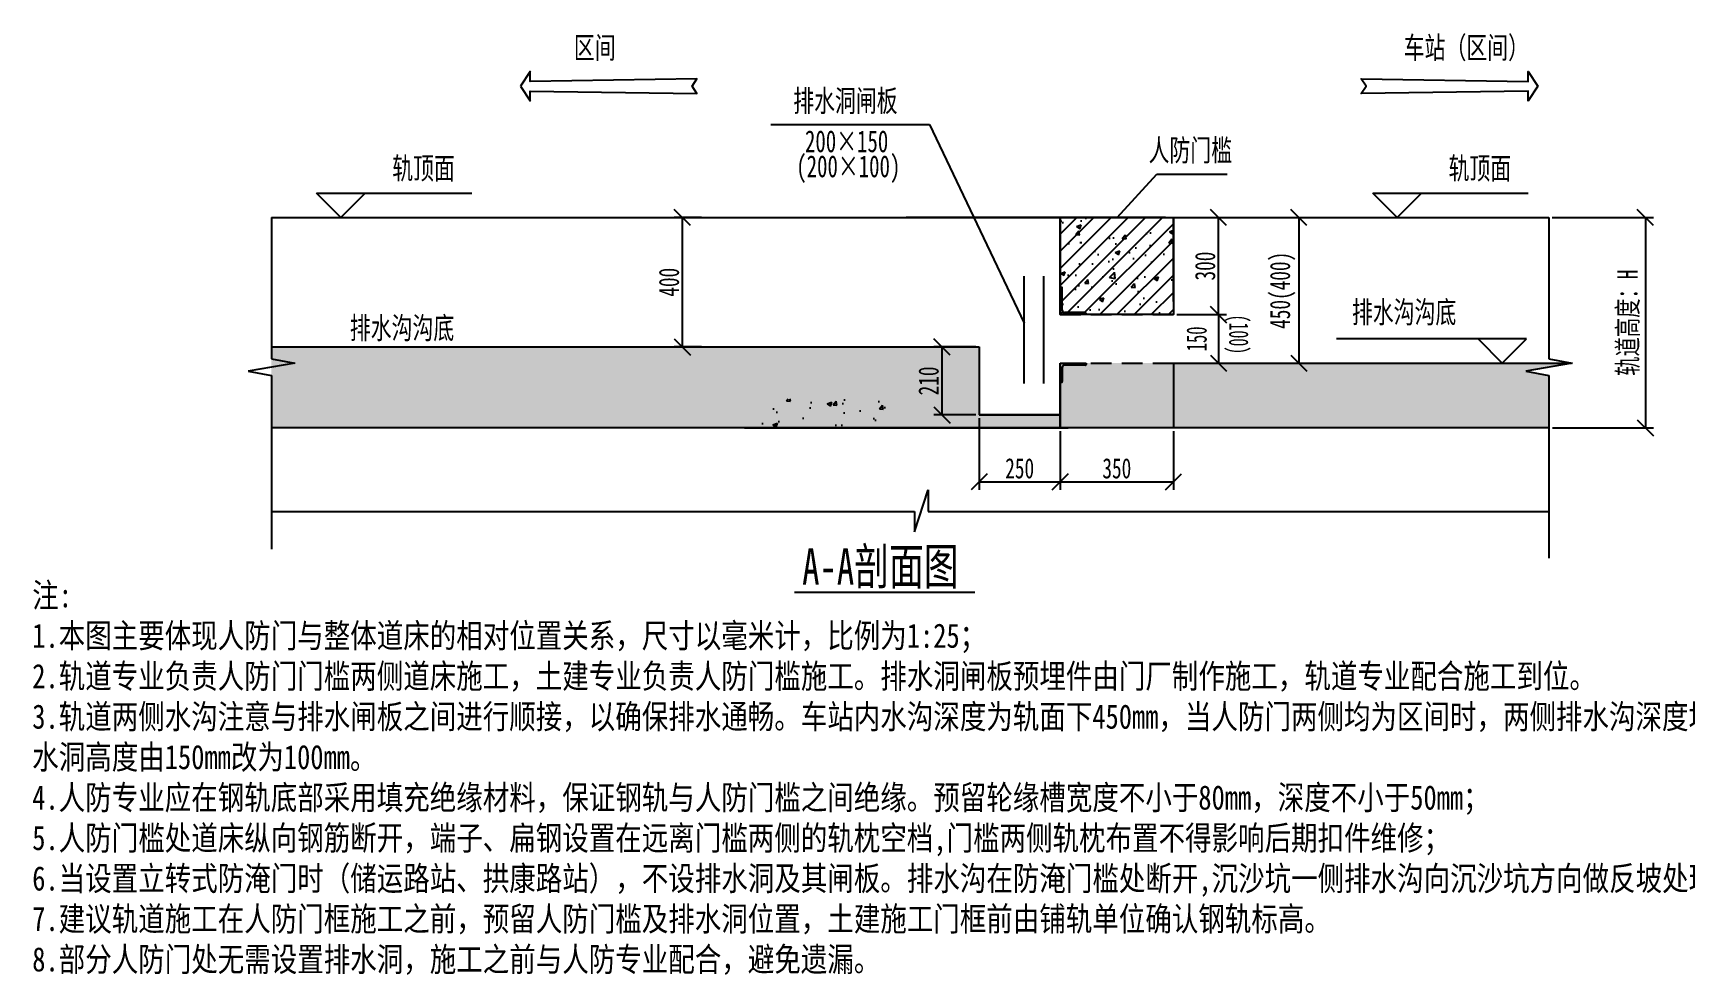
# Model space of a CAD drawing. Header units: inches. Extents: x 536665 to 586219, y -13730 to -6296.
# Drawn here: x 554444 to 559548, y -12692 to -9781 of the extents above; entities that cross this region are included whole.
import ezdxf

# ---------------------------------------------------------------- set-up
doc = ezdxf.new("R2010")
doc.units = ezdxf.units.IN
doc.header["$MEASUREMENT"] = 0
doc.header["$PDSIZE"] = -20
doc.linetypes.add('HIDDEN', pattern=[9.525, 6.35, -3.175])
doc.layers.get('DEFPOINTS').update_dxf_attribs({"color": 250})
for name, color, linetype in [('3', 3, 'Continuous'), ('ASDIM0', 7, 'Continuous'), ('DIM_IDEN', 3, 'Continuous'), ('Hatch', 252, 'Continuous'), ('Main', 4, 'Continuous'), ('Parts', 7, 'Continuous'), ('PUB_TEXT', 7, 'Continuous'), ('尺寸标注', 7, 'Continuous'), ('文字说明', 7, 'Continuous')]:
    doc.layers.add(name, color=color, linetype=linetype)
doc.styles.add('HZ', font='SimSun.ttf', dxfattribs={"width": 0.7})
doc.styles.add('图标注', font='SimSun.ttf', dxfattribs={"width": 0.7})
doc.styles.add('宋体', font='SimSun.ttf', dxfattribs={"width": 0.8})
doc.dimstyles.new('尺寸标注', dxfattribs={"dimtxt": 62.5, "dimasz": 50, "dimexe": 25, "dimexo": 10, "dimgap": 10, "dimtad": 1, "dimdec": 0, "dimzin": 0, "dimdsep": 46, "dimtxsty": 'HZ', "dimblk": 'OBLIQUE', "dimcen": 0.09, "dimclrt": 7, "dimazin": 2, "dimtfac": 1, "dimtdec": 0, "dimtix": 1, "dimtmove": 1, "dimatfit": 3, "dimfxl": 0, "dimtolj": 1, "dimtzin": 0, "dimarcsym": 0})
pattern_1 = [(50, (607243.52, -5268.76), (143.45204, -12.55043), [15, -165]), (355, (607243.52, -5268.76), (-27.75027, 150.43843), [12, -132]), (100.45144, (607255.47, -5269.8), (115.70177, 137.888), [12.74804, -140.22842]), (46.1842, (607243.52, -5228.76), (213.44827, -33.10386), [22.5, -247.5]), (96.63564, (607261.3, -5231.51), (186.9324, 194.8237), [19.1221, -210.34275]), (351.18416, (607243.52, -5228.76), (186.9324, 194.8237), [18, -198]), (21, (607263.52, -5238.76), (119.3814, -80.52378), [15, -165]), (326, (607263.52, -5238.76), (48.66307, 145.03), [12, -132]), (71.45144, (607273.47, -5245.47), (168.04448, 64.50623), [12.74804, -140.22842]), (37.5, (607243.52, -5268.755), (2.43197, 66.57877), [0, -130.4, 0, -134, 0, -132.5]), (7.5, (607243.52, -5268.755), (52.61391, 78.88234), [0, -76.4, 0, -127.4, 0, -50.5]), (327.5, (607198.92, -5268.755), (106.76449, -4.510974), [0, -50, 0, -156, 0, -207]), (317.5, (607178.92, -5268.755), (116.63723, 20.021), [0, -65, 0, -103.6, 0, -147])]

# ---------------------------------------------------------------- blocks, each defined once
blk = doc.blocks.new('_OBLIQUE')
at = {"color": 0, "linetype": 'ByBlock'}
blk.add_line((-0.5, -0.5), (0.5, 0.5), dxfattribs=at)
blk = doc.blocks.new('*D6')
at = {"layer": 'DEFPOINTS', "color": 0, "transparency": 16777216}
for p in [(557365.5, -10961), (557615.5, -11001), (557615.5, -11167.7)]:
    blk.add_point(p, dxfattribs=at)
at = {"layer": '尺寸标注', "color": 0, "lineweight": -2, "transparency": 16777216}
for p, q in [((557365.5, -10971), (557365.5, -11192.7)), ((557615.5, -11011), (557615.5, -11192.7)), ((557365.5, -11167.7), (557615.5, -11167.7))]:
    blk.add_line(p, q, dxfattribs=at)
at = {"layer": '尺寸标注', "color": 0, "lineweight": -2, "transparency": 16777216, "xscale": 50, "yscale": 50, "zscale": 50, "rotation": 180}
blk.add_blockref('_OBLIQUE', (557365.5, -11167.7), dxfattribs=at)
at = {"layer": '尺寸标注', "color": 0, "lineweight": -2, "transparency": 16777216, "xscale": 50, "yscale": 50, "zscale": 50}
blk.add_blockref('_OBLIQUE', (557615.5, -11167.7), dxfattribs=at)
at = {"layer": '尺寸标注', "color": 7, "transparency": 16777216, "insert": (557490.5, -11126.4), "char_height": 62.5, "attachment_point": 5, "style": 'HZ'}
blk.add_mtext('\\A1;250', dxfattribs=at)
blk = doc.blocks.new('*D7')
at = {"layer": 'DEFPOINTS', "color": 0, "transparency": 16777216}
for p in [(557615.5, -11001), (557965.5, -11001), (557965.5, -11167.7)]:
    blk.add_point(p, dxfattribs=at)
at = {"layer": '尺寸标注', "color": 0, "lineweight": -2, "transparency": 16777216}
for p, q in [((557615.5, -11011), (557615.5, -11192.7)), ((557965.5, -11011), (557965.5, -11192.7)), ((557615.5, -11167.7), (557965.5, -11167.7))]:
    blk.add_line(p, q, dxfattribs=at)
at = {"layer": '尺寸标注', "color": 0, "lineweight": -2, "transparency": 16777216, "xscale": 50, "yscale": 50, "zscale": 50, "rotation": 180}
blk.add_blockref('_OBLIQUE', (557615.5, -11167.7), dxfattribs=at)
at = {"layer": '尺寸标注', "color": 0, "lineweight": -2, "transparency": 16777216, "xscale": 50, "yscale": 50, "zscale": 50}
blk.add_blockref('_OBLIQUE', (557965.5, -11167.7), dxfattribs=at)
at = {"layer": '尺寸标注', "color": 7, "transparency": 16777216, "insert": (557790.5, -11126.4), "char_height": 62.5, "attachment_point": 5, "style": 'HZ'}
blk.add_mtext('\\A1;350', dxfattribs=at)
blk = doc.blocks.new('*D8')
at = {"layer": 'DEFPOINTS', "color": 0, "transparency": 16777216}
for p in [(556449.1, -10351), (556518.3, -10351), (556518.3, -10751)]:
    blk.add_point(p, dxfattribs=at)
at = {"layer": '尺寸标注', "color": 0, "lineweight": -2, "transparency": 16777216}
for p, q in [((556508.3, -10351), (556424.1, -10351)), ((556449.1, -10751), (556449.1, -10351)), ((556508.3, -10751), (556424.1, -10751))]:
    blk.add_line(p, q, dxfattribs=at)
at = {"layer": '尺寸标注', "color": 0, "lineweight": -2, "transparency": 16777216, "xscale": 50, "yscale": 50, "zscale": 50}
for p, rotation in [((556449.1, -10351), 90), ((556449.1, -10751), 270)]:
    blk.add_blockref('_OBLIQUE', p, dxfattribs=dict(at, rotation=rotation))
at = {"layer": '尺寸标注', "color": 7, "transparency": 16777216, "insert": (556407.9, -10551), "char_height": 62.5, "attachment_point": 5, "rotation": 90, "style": 'HZ'}
blk.add_mtext('\\A1;400', dxfattribs=at)
blk = doc.blocks.new('*D31')
at = {"layer": 'DEFPOINTS', "color": 0, "transparency": 16777216}
for p in [(557250.7, -10751), (557365.5, -10751), (557365.5, -10961)]:
    blk.add_point(p, dxfattribs=at)
at = {"layer": '尺寸标注', "color": 0, "lineweight": -2, "transparency": 16777216}
for p, q in [((557355.5, -10751), (557225.7, -10751)), ((557250.7, -10961), (557250.7, -10751)), ((557355.5, -10961), (557225.7, -10961))]:
    blk.add_line(p, q, dxfattribs=at)
at = {"layer": '尺寸标注', "color": 0, "lineweight": -2, "transparency": 16777216, "xscale": 50, "yscale": 50, "zscale": 50}
for p, rotation in [((557250.7, -10751), 90), ((557250.7, -10961), 270)]:
    blk.add_blockref('_OBLIQUE', p, dxfattribs=dict(at, rotation=rotation))
at = {"layer": '尺寸标注', "color": 7, "transparency": 16777216, "insert": (557209.5, -10856), "char_height": 62.5, "attachment_point": 5, "rotation": 90, "style": 'HZ'}
blk.add_mtext('\\A1;210', dxfattribs=at)
blk = doc.blocks.new('*D32')
at = {"layer": 'DEFPOINTS', "color": 0, "transparency": 16777216}
for p in [(558234.5, -10351), (558234.5, -10801), (558352.4, -10801)]:
    blk.add_point(p, dxfattribs=at)
at = {"layer": '尺寸标注', "color": 0, "lineweight": -2, "transparency": 16777216}
for p, q in [((558244.5, -10351), (558377.4, -10351)), ((558352.4, -10351), (558352.4, -10801)), ((558244.5, -10801), (558377.4, -10801))]:
    blk.add_line(p, q, dxfattribs=at)
at = {"layer": '尺寸标注', "color": 0, "lineweight": -2, "transparency": 16777216, "xscale": 50, "yscale": 50, "zscale": 50}
for p, rotation in [((558352.4, -10351), 90), ((558352.4, -10801), 270)]:
    blk.add_blockref('_OBLIQUE', p, dxfattribs=dict(at, rotation=rotation))
at = {"layer": '尺寸标注', "color": 7, "transparency": 16777216, "insert": (558302.6, -10576), "char_height": 62.5, "attachment_point": 5, "rotation": 90, "style": 'HZ'}
blk.add_mtext('\\A1;450(400)', dxfattribs=at)
blk = doc.blocks.new('*D33')
at = {"layer": 'DEFPOINTS', "color": 0, "transparency": 16777216}
for p in [(557965.5, -10351), (558104.6, -10351), (557965.5, -10651)]:
    blk.add_point(p, dxfattribs=at)
at = {"layer": '尺寸标注', "color": 0, "lineweight": -2, "transparency": 16777216}
for p, q in [((557975.5, -10351), (558129.6, -10351)), ((558104.6, -10651), (558104.6, -10351)), ((557975.5, -10651), (558129.6, -10651))]:
    blk.add_line(p, q, dxfattribs=at)
at = {"layer": '尺寸标注', "color": 0, "lineweight": -2, "transparency": 16777216, "xscale": 50, "yscale": 50, "zscale": 50}
for p, rotation in [((558104.6, -10351), 90), ((558104.6, -10651), 270)]:
    blk.add_blockref('_OBLIQUE', p, dxfattribs=dict(at, rotation=rotation))
at = {"layer": '尺寸标注', "color": 7, "transparency": 16777216, "insert": (558063.4, -10501), "char_height": 62.5, "attachment_point": 5, "rotation": 90, "style": 'HZ'}
blk.add_mtext('\\A1;300', dxfattribs=at)
blk = doc.blocks.new('*D34')
at = {"layer": 'DEFPOINTS', "color": 0, "transparency": 16777216}
for p in [(557965.5, -10651), (557965.5, -10801), (558104.6, -10801)]:
    blk.add_point(p, dxfattribs=at)
at = {"layer": '尺寸标注', "color": 0, "lineweight": -2, "transparency": 16777216}
for p, q in [((557975.5, -10651), (558129.6, -10651)), ((558104.6, -10651), (558104.6, -10801)), ((557975.5, -10801), (558129.6, -10801))]:
    blk.add_line(p, q, dxfattribs=at)
at = {"layer": '尺寸标注', "color": 0, "lineweight": -2, "transparency": 16777216, "xscale": 50, "yscale": 50, "zscale": 50}
for p, rotation in [((558104.6, -10651), 90), ((558104.6, -10801), 270)]:
    blk.add_blockref('_OBLIQUE', p, dxfattribs=dict(at, rotation=rotation))
at = {"layer": '尺寸标注', "color": 7, "transparency": 16777216, "insert": (558037.1, -10726), "char_height": 62.5, "attachment_point": 5, "rotation": 90, "style": 'HZ'}
blk.add_mtext('\\A1;{\\W0.6;150}', dxfattribs=at)
blk = doc.blocks.new('*D35')
at = {"layer": 'DEFPOINTS', "color": 0, "transparency": 16777216}
for p in [(559124.8, -10351), (559125.5, -11001), (559422.7, -11001)]:
    blk.add_point(p, dxfattribs=at)
at = {"layer": '尺寸标注', "color": 0, "lineweight": -2, "transparency": 16777216}
for p, q in [((559134.8, -10351), (559447.7, -10351)), ((559422.7, -10351), (559422.7, -11001)), ((559135.5, -11001), (559447.7, -11001))]:
    blk.add_line(p, q, dxfattribs=at)
at = {"layer": '尺寸标注', "color": 0, "lineweight": -2, "transparency": 16777216, "xscale": 50, "yscale": 50, "zscale": 50}
for p, rotation in [((559422.7, -10351), 90), ((559422.7, -11001), 270)]:
    blk.add_blockref('_OBLIQUE', p, dxfattribs=dict(at, rotation=rotation))
at = {"layer": '尺寸标注', "color": 7, "transparency": 16777216, "insert": (559371.3, -10676), "char_height": 62.5, "attachment_point": 5, "rotation": 90, "style": 'HZ'}
blk.add_mtext('\\A1;轨道高度：H', dxfattribs=at)

msp = doc.modelspace()

# ---------------------------------------------------------------- hatches: boundary and pattern name
at = {"layer": '尺寸标注'}
h = msp.add_hatch(dxfattribs=at)
h.set_pattern_fill('AR-CONC', color=0, scale=20, style=0)
h.set_pattern_definition(pattern_1)
h.paths.add_polyline_path([(557615.5, -10351), (557965.5, -10351), (557965.5, -10651), (557615.5, -10651)])
h = msp.add_hatch(dxfattribs=at)
h.set_pattern_fill('ANSI31', color=0, scale=300)
h.set_pattern_definition([(45, (607243.52, -5268.755), (-26.516504, 26.516504), [])])
h.paths.add_polyline_path([(557615.5, -10351), (557965.5, -10351), (557965.5, -10651), (557615.5, -10651)])
h = msp.add_hatch(dxfattribs=at)
h.set_pattern_fill('混凝土', color=0, scale=20, style=0)
h.set_pattern_definition([(50, (635873.4, -15253.79), (143.45204, -12.55043), [15, -165]), (355, (635873.4, -15253.79), (-27.75027, 150.43843), [12, -132]), (100.4514, (635885.35, -15254.83), (115.70188, 137.8879), [12.74804, -140.22842]), (46.1842, (635873.4, -15213.79), (213.4482, -33.1038), [22.5, -247.5]), (96.6356, (635891.19, -15216.55), (186.93254, 194.8236), [19.12206, -210.3426]), (351.1842, (635873.4, -15213.79), (186.9324, 194.8237), [18, -198]), (21, (635893.4, -15223.79), (119.38141, -80.52378), [15, -165]), (326, (635893.4, -15223.79), (48.66307, 145.03), [12, -132]), (71.4514, (635903.35, -15230.5), (168.04453, 64.5061), [12.74804, -140.22842]), (37.5, (635873.4, -15253.787), (2.43197, 66.57877), [0, -130.4, 0, -134, 0, -132.5]), (7.5, (635873.4, -15253.79), (52.61391, 78.88234), [0, -76.4, 0, -127.4, 0, -50.5]), (327.5, (635828.8, -15253.787), (106.764487, -4.510974), [0, -50, 0, -156, 0, -207]), (317.5, (635808.8, -15253.79), (116.63723, 20.021), [0, -65, 0, -103.6, 0, -147])])
edge = h.paths.add_edge_path()
edge.add_line((559124.8, -10838.8), (559053, -10826.1))
edge.add_line((559053, -10826.1), (559194.8, -10801.1))
edge.add_line((559194.8, -10801.1), (558090.5, -10801))
edge.add_line((558090.5, -10801), (557695.5, -10801))
edge.add_line((557695.5, -10801), (557695.5, -10807.4))
edge.add_line((557695.5, -10807.4), (557629.3, -10807.4))
edge.add_arc((557629.1, -10814.7), 7.2, 89.0513, 179.9834)
edge.add_line((557621.9, -10814.6), (557621.9, -10860))
edge.add_line((557621.9, -10860), (557615.5, -10860))
edge.add_line((557615.5, -10860), (557615.5, -11001))
edge.add_line((557615.5, -11001), (559125.5, -11001))
edge.add_line((559125.5, -11001), (559124.8, -10838.8))
h.paths.add_polyline_path([(555180.2, -10751), (555180.2, -10838.8), (555180.2, -11001), (557365.5, -11001), (557614.2, -11001), (557615.5, -10961), (557365.5, -10961), (557365.5, -10751)])
h = msp.add_hatch(dxfattribs=at)
h.set_pattern_fill('AR-CONC', color=0, scale=20)
h.set_pattern_definition(pattern_1)
h.paths.add_polyline_path([(556640.5, -10911), (557140.5, -10911), (557140.5, -11001), (556640.5, -11001)])

# ---------------------------------------------------------------- linework, layer by layer
at = {"color": 2}
for p, q in [((555394.5, -10351), (555319.4, -10276)), ((555319.4, -10276), (555798.8, -10276)), ((555469.5, -10276), (555394.5, -10351)), ((558656.2, -10351), (558581.2, -10276)), ((558581.2, -10276), (559060.6, -10276)), ((558731.2, -10276), (558656.2, -10351)), ((559055.9, -10726), (558468.4, -10726)), ((558905.9, -10726), (558980.9, -10801)), ((558980.9, -10801), (559055.9, -10726))]:
    msp.add_line(p, q, dxfattribs=at)
at = {"color": 4, "linetype": 'ByBlock', "lineweight": 30}
for p, q in [((557140.5, -10351), (557640.5, -10351)), ((557615.5, -10351), (557615.5, -10651)), ((557615.5, -10621), (557615.5, -10351)), ((557940.5, -10351), (557640.5, -10351)), ((557965.5, -10351), (557965.5, -10611)), ((557615.5, -10911), (557615.5, -10801)), ((557615.5, -11001), (557615.5, -10801)), ((557365.5, -10961), (557615.5, -10961))]:
    msp.add_line(p, q, dxfattribs=at)
at = {"color": 4}
msp.add_line((557978, -10351), (558190.4, -10351), dxfattribs=at)
at = {"color": 4, "linetype": 'ByBlock'}
for p, q in [((555180.2, -10751), (557365.5, -10751)), ((557965.5, -10801), (559194.9, -10801)), ((556640.5, -11001), (557640.5, -11001))]:
    msp.add_line(p, q, dxfattribs=at)
at = {"layer": 'ASDIM0', "color": 4}
for p, q in [((557504.8, -10864.3), (557504.8, -10532.7)), ((557564.8, -10864.3), (557564.8, -10532.7))]:
    msp.add_line(p, q, dxfattribs=at)
at = {"layer": 'DIM_IDEN'}
for p, q in [((556722.3, -10063.1), (557212.1, -10063.1)), ((557212.1, -10063.1), (557504.8, -10677.5)), ((557791.2, -10351.3), (557914.4, -10217.2)), ((557914.4, -10217.2), (558131, -10217.2))]:
    msp.add_line(p, q, dxfattribs=at)
at = {"layer": 'Hatch', "color": 4}
for p, q in [((557615.5, -10580.3), (557621.9, -10573.9)), ((557615.5, -10598), (557621.9, -10591.6)), ((557615.5, -10615.7), (557621.9, -10609.3)), ((557615.5, -10633.4), (557621.9, -10627)), ((557615.5, -10651), (557624, -10642.5)), ((557633.2, -10651), (557639.6, -10644.6)), ((557650.9, -10651), (557657.3, -10644.6)), ((557668.6, -10651), (557675, -10644.6)), ((557686.2, -10651), (557692.6, -10644.6)), ((557615.5, -10811.4), (557621.9, -10817.8)), ((557622.9, -10801), (557629.3, -10807.4)), ((557640.5, -10801), (557646.9, -10807.4)), ((557658.2, -10801), (557664.6, -10807.4)), ((557675.9, -10801), (557682.3, -10807.4)), ((557693.6, -10801), (557695.5, -10803)), ((557615.5, -10829.1), (557621.9, -10835.5)), ((557615.5, -10846.8), (557621.9, -10853.2))]:
    msp.add_line(p, q, dxfattribs=at)
at = {"layer": 'Main'}
msp.add_line((556794.9, -11509.2), (557351.8, -11509.2), dxfattribs=at)
at = {"layer": 'Parts', "color": 4}
for p, q in [((557615.5, -10507), (557615.5, -10591)), ((557619.9, -10567), (557615.5, -10567)), ((557621.9, -10637.4), (557621.9, -10569)), ((557693.5, -10644.6), (557629.1, -10644.6)), ((557695.5, -10651), (557695.5, -10646.6)), ((557615.5, -10860), (557615.5, -10801)), ((557615.5, -10801), (557695.5, -10801)), ((557621.9, -10814.6), (557621.9, -10858)), ((557693.5, -10807.4), (557629.1, -10807.4)), ((557695.5, -10801), (557695.5, -10805.4)), ((557619.9, -10860), (557615.5, -10860))]:
    msp.add_line(p, q, dxfattribs=at)
for centre, radius, start, end in [((557619.9, -10569), 2, 0, 90), ((557629.1, -10637.4), 7.2, 180, 270), ((557693.5, -10646.6), 2, 0, 90), ((557629.1, -10814.6), 7.2, 90, 180), ((557693.5, -10805.4), 2, 270, 0), ((557619.9, -10858), 2, 270, 0)]:
    msp.add_arc(centre, radius, start, end, dxfattribs=at)
at = {"layer": '尺寸标注', "color": 0}
for p, q in [((555180.2, -10351), (557140.5, -10351)), ((555180.2, -10351), (555180.2, -10788.1)), ((557140.5, -10351), (559124.8, -10351)), ((559124.8, -10351), (559124.8, -10788.1)), ((555252.1, -10800.7), (555108.3, -10826.1)), ((555180.2, -10788.1), (555252.1, -10800.7)), ((557615.5, -10801), (557615.5, -11001)), ((557965.5, -10801), (557965.5, -11001)), ((559196.7, -10800.7), (559053, -10826.1)), ((559124.8, -10788.1), (559196.7, -10800.7)), ((555108.3, -10826.1), (555180.2, -10838.8)), ((555180.2, -10838.8), (555180.2, -11375.4)), ((559053, -10826.1), (559124.8, -10838.8)), ((559124.8, -10838.8), (559124.8, -11403.5)), ((557165.9, -11322.4), (557208.3, -11192.5)), ((557208.3, -11192.5), (557208.3, -11259.3)), ((555180.2, -11259.8), (557165.9, -11259.8)), ((557165.9, -11259.8), (557165.9, -11322.4)), ((557208.3, -11259.3), (559124.8, -11259.3))]:
    msp.add_line(p, q, dxfattribs=at)
for points in [[(555949, -9945.2), (555979, -9990.2), (555979, -9960.2), (556493.9, -9967.7), (556478.9, -9945.2), (556493.9, -9922.7), (555979, -9930.2), (555979, -9900.2), (555949, -9945.2)], [(559090.3, -9945.2), (559060.3, -9990.2), (559060.3, -9960.2), (558545.4, -9967.7), (558560.4, -9945.2), (558545.4, -9922.7), (559060.3, -9930.2), (559060.3, -9900.2), (559090.3, -9945.2)]]:
    msp.add_lwpolyline(points, dxfattribs=at)
msp.add_lwpolyline([(557615.5, -10351), (557965.5, -10351), (557965.5, -10651), (557615.5, -10651)], close=True, dxfattribs=at)
at = {"layer": '文字说明', "color": 4, "linetype": 'HIDDEN', "ltscale": 10}
for p, q in [((557615.5, -10651), (557965.5, -10651)), ((557615.5, -10801), (557965.5, -10801))]:
    msp.add_line(p, q, dxfattribs=at)
at = {"layer": '文字说明', "color": 4}
for p, q in [((557365.5, -10751), (557365.5, -10961)), ((559125.5, -11001), (555180.2, -11001))]:
    msp.add_line(p, q, dxfattribs=at)

# ---------------------------------------------------------------- texts
at = {"layer": '3', "insert": (554441.5, -11480.6), "char_height": 75, "width": 5934.014, "attachment_point": 1, "style": '宋体'}
msp.add_mtext('\\A1;注:\\P1.本图主要体现人防门与整体道床的相对位置关系，尺寸以毫米计，比例为1:25；\\P{\\C2;2.轨道专业负责人防门门槛两侧道床施工，土建专业负责人防门槛施工。\\A0;\\C256;排水洞闸板预埋件由门厂制作施工，轨道专业配合施工到位。\\A1;\\C2;\\P}3.轨道两侧水沟注意与排水闸板之间进行顺接，以确保排水通畅。车站内水沟深度为轨面下450mm，当人防门两侧均为区间时，两侧排水沟深度均为轨面下400mm。排水洞高度由150mm改为100mm。\\P4.人防专业应在钢轨底部采用填充绝缘材料，保证钢轨与人防门槛之间绝缘。预留轮缘槽宽度不小于80mm，深度不小于50mm；\\P5.人防门槛处道床纵向钢筋断开，{\\C2;端子}、扁钢设置在远离门槛两侧的轨枕空档,门槛两侧轨枕布置不得影响后期扣件维修；\\P6.当设置立转式防淹门时（储运路站、拱康路站），不设排水洞及其闸板。{\\C2;排水沟在防淹门槛处断开,沉沙坑一侧排水沟向沉沙坑方向做反坡处理，坡度不小于2‰。\\P7.建议轨道施工在人防门框施工之前，预留人防门槛及排水洞位置，\\A0;土建施工门框前由铺轨单位确认钢轨标高。\\P8.部分人防门处无需设置排水洞，施工之前与人防专业配合，避免遗漏。}', dxfattribs=at)
at = {"layer": 'PUB_TEXT', "style": '图标注', "width": 0.7}
for s, p in [('区间', (556114.1, -9859.7)), ('车站（区间）', (558676.4, -9859.7)), ('排水洞闸板', (556791.2, -10024.1)), ('200×150', (556827.5, -10149.1)), ('人防门槛', (557888.5, -10176.7)), ('轨顶面', (555553, -10232.5)), ('(200×100)', (556800.6, -10226.4)), ('轨顶面', (558814.8, -10232.5)), ('排水沟沟底', (558516.4, -10677.1)), ('排水沟沟底', (555422.1, -10725.9))]:
    msp.add_text(s, height=67.52, dxfattribs=at).set_placement(p)
at = {"layer": '尺寸标注', "color": 0, "style": '宋体', "width": 0.6}
msp.add_text('(100)', height=60, rotation=270, dxfattribs=at).set_placement((558137.5, -10651))
at = {"layer": '尺寸标注', "color": 0, "lineweight": 5, "ltscale": 0.5, "style": 'HZ', "width": 0.7}
msp.add_text('A-A剖面图', height=112.5, rotation=360, dxfattribs=at).set_placement((556818.9, -11485.3))

# ---------------------------------------------------------------- dimensions: what is measured, and where the dimension line sits
at = {"layer": '尺寸标注', "color": 0}
for base, p1, p2, override, picture, middle in [((556449.1, -10351), (556518.3, -10751), (556518.3, -10351), {"dimfxl": 3, "dimarcsym": 2}, '*D8', (556407.9, -10551)), ((558104.6, -10351), (557965.5, -10651), (557965.5, -10351), {"dimfxl": 2.5, "dimarcsym": 2}, '*D33', (558063.4, -10501)), ((557250.7, -10751), (557365.5, -10961), (557365.5, -10751), {"dimfxl": 2.5, "dimarcsym": 2}, '*D31', (557209.5, -10856))]:
    dim = msp.add_linear_dim(base=base, p1=p1, p2=p2, angle=90, dimstyle='尺寸标注', override=override, dxfattribs=at)
    dim.commit()
    dim.dimension.update_dxf_attribs({"geometry": picture, "text_midpoint": middle})
for base, p1, p2, text, picture, middle in [((558352.4, -10801), (558234.5, -10351), (558234.5, -10801), '<>(400)', '*D32', (558302.6, -10576)), ((559422.7, -11001), (559124.8, -10351), (559125.5, -11001), '轨道高度：H', '*D35', (559371.3, -10676))]:
    dim = msp.add_linear_dim(base=base, p1=p1, p2=p2, angle=90, text=text, dimstyle='尺寸标注', override={"dimfxl": 2.5, "dimarcsym": 2}, dxfattribs=at)
    dim.commit()
    dim.dimension.update_dxf_attribs({"geometry": picture, "text_midpoint": middle})
dim = msp.add_linear_dim(base=(558104.6, -10801), p1=(557965.5, -10651), p2=(557965.5, -10801), angle=90, text='{\\W0.6;<>}', dimstyle='尺寸标注', override={"dimtmove": 2, "dimfxl": 2.5, "dimarcsym": 2}, dxfattribs=at)
dim.commit()
dim.dimension.update_dxf_attribs({"geometry": '*D34', "text_midpoint": (558037.1, -10726), "dimtype": 160})
for base, p1, p2, picture, middle in [((557615.5, -11167.7), (557365.5, -10961), (557615.5, -11001), '*D6', (557490.5, -11126.4)), ((557965.5, -11167.7), (557615.5, -11001), (557965.5, -11001), '*D7', (557790.5, -11126.4))]:
    dim = msp.add_linear_dim(base=base, p1=p1, p2=p2, dimstyle='尺寸标注', override={"dimfxl": 3, "dimarcsym": 2}, dxfattribs=at)
    dim.commit()
    dim.dimension.update_dxf_attribs({"geometry": picture, "text_midpoint": middle})

doc.saveas('drawing.dxf')
